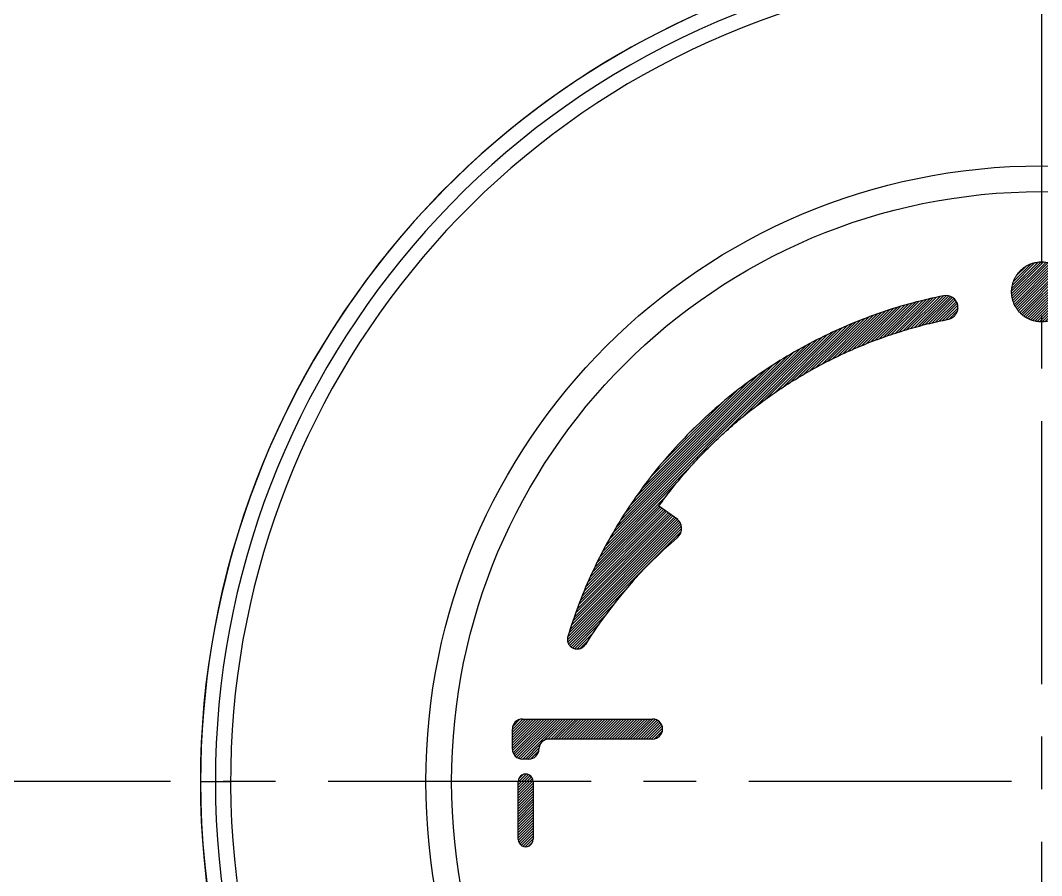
# Model space of a CAD drawing. Extents: x 9929 to 10523, y -3370 to -2950.
# Drawn here: x 10081.14 to 10115.14, y -3250.07 to -3221.61 of the extents above; entities that cross this region are included whole.
import ezdxf

# ---------------------------------------------------------------- set-up
doc = ezdxf.new("R2010")
doc.units = 0
doc.header["$LTSCALE"] = 7
doc.header["$MEASUREMENT"] = 0
doc.linetypes.add('CENTER', pattern=[2, 1.25, -0.25, 0.25, -0.25])
doc.layers.get('0').update_dxf_attribs({"color": 2, "linetype": 'CONTINUOUS'})
for name, color, linetype in [('CL', 1, 'CENTER'), ('D', 2, 'CONTINUOUS'), ('DWG', 7, 'CONTINUOUS')]:
    doc.layers.add(name, color=color, linetype=linetype)
pattern_1 = [(45, (-5334.43833, 725.84483), (-0.04419417382, 0.04419417382), [])]

msp = doc.modelspace()

# ---------------------------------------------------------------- hatches: boundary and pattern name
at = {"layer": 'D'}
h = msp.add_hatch(dxfattribs=at)
h.set_pattern_fill('ANSI31', color=256, scale=0.5, style=0)
h.set_pattern_definition(pattern_1)
h.paths.add_polyline_path([(10116.137, -3230.643), (10116.137, -3230.621), (10116.136, -3230.598), (10116.135, -3230.576), (10116.133, -3230.553), (10116.131, -3230.53), (10116.128, -3230.507), (10116.124, -3230.484), (10116.12, -3230.461), (10116.116, -3230.438), (10116.111, -3230.415), (10116.105, -3230.391), (10116.099, -3230.368), (10116.092, -3230.345), (10116.084, -3230.321), (10116.076, -3230.298), (10116.067, -3230.275), (10116.057, -3230.252), (10116.047, -3230.229), (10116.037, -3230.206), (10116.025, -3230.184), (10116.013, -3230.161), (10116.001, -3230.139), (10115.988, -3230.117), (10115.974, -3230.096), (10115.96, -3230.075), (10115.945, -3230.054), (10115.929, -3230.033), (10115.913, -3230.013), (10115.897, -3229.993), (10115.88, -3229.974), (10115.862, -3229.955), (10115.844, -3229.936), (10115.826, -3229.918), (10115.807, -3229.9), (10115.787, -3229.883), (10115.767, -3229.867), (10115.747, -3229.851), (10115.727, -3229.835), (10115.706, -3229.82), (10115.684, -3229.806), (10115.663, -3229.792), (10115.641, -3229.779), (10115.619, -3229.767), (10115.596, -3229.755), (10115.574, -3229.743), (10115.551, -3229.733), (10115.528, -3229.723), (10115.505, -3229.713), (10115.482, -3229.704), (10115.459, -3229.696), (10115.436, -3229.689), (10115.412, -3229.682), (10115.389, -3229.675), (10115.366, -3229.67), (10115.342, -3229.664), (10115.319, -3229.66), (10115.296, -3229.656), (10115.273, -3229.652), (10115.25, -3229.649), (10115.227, -3229.647), (10115.204, -3229.645), (10115.182, -3229.644), (10115.159, -3229.643), (10115.137, -3229.643), (10115.115, -3229.643), (10115.093, -3229.644), (10115.07, -3229.645), (10115.047, -3229.647), (10115.024, -3229.649), (10115.001, -3229.652), (10114.978, -3229.656), (10114.955, -3229.66), (10114.932, -3229.664), (10114.909, -3229.67), (10114.885, -3229.675), (10114.862, -3229.682), (10114.839, -3229.689), (10114.815, -3229.696), (10114.792, -3229.704), (10114.769, -3229.713), (10114.746, -3229.723), (10114.723, -3229.733), (10114.7, -3229.743), (10114.678, -3229.755), (10114.655, -3229.767), (10114.633, -3229.779), (10114.611, -3229.792), (10114.59, -3229.806), (10114.569, -3229.82), (10114.548, -3229.835), (10114.527, -3229.851), (10114.507, -3229.867), (10114.487, -3229.883), (10114.468, -3229.9), (10114.449, -3229.918), (10114.43, -3229.936), (10114.412, -3229.955), (10114.394, -3229.974), (10114.377, -3229.993), (10114.361, -3230.013), (10114.345, -3230.033), (10114.329, -3230.054), (10114.314, -3230.075), (10114.3, -3230.096), (10114.286, -3230.117), (10114.273, -3230.139), (10114.261, -3230.161), (10114.249, -3230.184), (10114.238, -3230.206), (10114.227, -3230.229), (10114.217, -3230.252), (10114.207, -3230.275), (10114.199, -3230.298), (10114.19, -3230.321), (10114.183, -3230.345), (10114.176, -3230.368), (10114.169, -3230.391), (10114.164, -3230.415), (10114.158, -3230.438), (10114.154, -3230.461), (10114.15, -3230.484), (10114.146, -3230.507), (10114.143, -3230.53), (10114.141, -3230.553), (10114.139, -3230.576), (10114.138, -3230.598), (10114.137, -3230.621), (10114.137, -3230.643), (10114.137, -3230.665), (10114.138, -3230.688), (10114.139, -3230.71), (10114.141, -3230.733), (10114.143, -3230.756), (10114.146, -3230.779), (10114.15, -3230.802), (10114.154, -3230.825), (10114.158, -3230.848), (10114.164, -3230.872), (10114.169, -3230.895), (10114.176, -3230.918), (10114.183, -3230.942), (10114.19, -3230.965), (10114.199, -3230.988), (10114.207, -3231.011), (10114.217, -3231.034), (10114.227, -3231.057), (10114.238, -3231.08), (10114.249, -3231.102), (10114.261, -3231.125), (10114.273, -3231.147), (10114.286, -3231.169), (10114.3, -3231.19), (10114.314, -3231.212), (10114.329, -3231.233), (10114.345, -3231.253), (10114.361, -3231.273), (10114.377, -3231.293), (10114.394, -3231.313), (10114.412, -3231.332), (10114.43, -3231.35), (10114.449, -3231.368), (10114.468, -3231.386), (10114.487, -3231.403), (10114.507, -3231.419), (10114.527, -3231.435), (10114.548, -3231.451), (10114.569, -3231.466), (10114.59, -3231.48), (10114.611, -3231.494), (10114.633, -3231.507), (10114.655, -3231.519), (10114.678, -3231.531), (10114.7, -3231.543), (10114.723, -3231.553), (10114.746, -3231.563), (10114.769, -3231.573), (10114.792, -3231.582), (10114.815, -3231.59), (10114.839, -3231.597), (10114.862, -3231.604), (10114.885, -3231.611), (10114.909, -3231.617), (10114.932, -3231.622), (10114.955, -3231.626), (10114.978, -3231.63), (10115.001, -3231.634), (10115.024, -3231.637), (10115.047, -3231.639), (10115.07, -3231.641), (10115.093, -3231.642), (10115.115, -3231.643), (10115.137, -3231.643), (10115.159, -3231.643), (10115.182, -3231.642), (10115.204, -3231.641), (10115.227, -3231.639), (10115.25, -3231.637), (10115.273, -3231.634), (10115.296, -3231.63), (10115.319, -3231.626), (10115.342, -3231.622), (10115.366, -3231.617), (10115.389, -3231.611), (10115.412, -3231.604), (10115.436, -3231.597), (10115.459, -3231.59), (10115.482, -3231.582), (10115.505, -3231.573), (10115.528, -3231.563), (10115.551, -3231.553), (10115.574, -3231.543), (10115.596, -3231.531), (10115.619, -3231.519), (10115.641, -3231.507), (10115.663, -3231.494), (10115.684, -3231.48), (10115.706, -3231.466), (10115.727, -3231.451), (10115.747, -3231.435), (10115.767, -3231.419), (10115.787, -3231.403), (10115.807, -3231.386), (10115.826, -3231.368), (10115.844, -3231.35), (10115.862, -3231.332), (10115.88, -3231.313), (10115.897, -3231.293), (10115.913, -3231.273), (10115.929, -3231.253), (10115.945, -3231.233), (10115.96, -3231.212), (10115.974, -3231.19), (10115.988, -3231.169), (10116.001, -3231.147), (10116.013, -3231.125), (10116.025, -3231.102), (10116.037, -3231.08), (10116.047, -3231.057), (10116.057, -3231.034), (10116.067, -3231.011), (10116.076, -3230.988), (10116.084, -3230.965), (10116.092, -3230.942), (10116.099, -3230.918), (10116.105, -3230.895), (10116.111, -3230.872), (10116.116, -3230.848), (10116.12, -3230.825), (10116.124, -3230.802), (10116.128, -3230.779), (10116.131, -3230.756), (10116.133, -3230.733), (10116.135, -3230.71), (10116.136, -3230.688), (10116.137, -3230.665)], flags=0)
h = msp.add_hatch(dxfattribs=at)
h.set_pattern_fill('ANSI31', color=256, scale=0.5, style=0)
h.set_pattern_definition(pattern_1)
h.paths.add_polyline_path([(10102.982, -3238.188), (10102.991, -3238.194), (10102.999, -3238.201), (10103.008, -3238.208), (10103.017, -3238.215), (10103.025, -3238.223), (10103.033, -3238.231), (10103.041, -3238.239), (10103.049, -3238.247), (10103.056, -3238.256), (10103.064, -3238.264), (10103.071, -3238.273), (10103.078, -3238.283), (10103.084, -3238.292), (10103.091, -3238.302), (10103.097, -3238.312), (10103.102, -3238.322), (10103.108, -3238.332), (10103.113, -3238.342), (10103.118, -3238.353), (10103.122, -3238.364), (10103.127, -3238.374), (10103.131, -3238.385), (10103.134, -3238.396), (10103.137, -3238.407), (10103.14, -3238.418), (10103.143, -3238.429), (10103.145, -3238.44), (10103.147, -3238.451), (10103.149, -3238.462), (10103.15, -3238.473), (10103.151, -3238.485), (10103.152, -3238.496), (10103.152, -3238.507), (10103.152, -3238.518), (10103.152, -3238.529), (10103.152, -3238.54), (10103.151, -3238.551), (10103.149, -3238.562), (10103.148, -3238.574), (10103.146, -3238.585), (10103.144, -3238.596), (10103.142, -3238.607), (10103.139, -3238.619), (10103.136, -3238.63), (10103.132, -3238.641), (10103.128, -3238.652), (10103.124, -3238.663), (10103.12, -3238.673), (10103.115, -3238.684), (10103.11, -3238.694), (10103.105, -3238.704), (10103.099, -3238.715), (10103.093, -3238.724), (10103.087, -3238.734), (10103.081, -3238.744), (10103.074, -3238.753), (10103.067, -3238.762), (10103.06, -3238.771), (10103.053, -3238.78), (10103.045, -3238.788), (10103.037, -3238.796), (10103.029, -3238.804), (10103.021, -3238.811), (10103.013, -3238.819), (10102.792, -3239.012), (10102.574, -3239.21), (10102.36, -3239.412), (10102.15, -3239.618), (10101.943, -3239.829), (10101.74, -3240.043), (10101.541, -3240.261), (10101.346, -3240.483), (10101.156, -3240.708), (10100.97, -3240.937), (10100.788, -3241.17), (10100.61, -3241.405), (10100.438, -3241.644), (10100.269, -3241.886), (10100.106, -3242.13), (10099.947, -3242.378), (10099.944, -3242.383), (10099.94, -3242.389), (10099.936, -3242.395), (10099.932, -3242.4), (10099.928, -3242.406), (10099.923, -3242.411), (10099.919, -3242.416), (10099.914, -3242.422), (10099.909, -3242.427), (10099.905, -3242.432), (10099.899, -3242.437), (10099.894, -3242.442), (10099.889, -3242.447), (10099.883, -3242.452), (10099.878, -3242.457), (10099.872, -3242.461), (10099.866, -3242.466), (10099.86, -3242.47), (10099.854, -3242.474), (10099.848, -3242.478), (10099.841, -3242.482), (10099.835, -3242.486), (10099.828, -3242.49), (10099.822, -3242.494), (10099.815, -3242.497), (10099.808, -3242.5), (10099.801, -3242.503), (10099.794, -3242.506), (10099.787, -3242.509), (10099.78, -3242.512), (10099.772, -3242.514), (10099.765, -3242.516), (10099.758, -3242.518), (10099.75, -3242.52), (10099.743, -3242.522), (10099.736, -3242.524), (10099.728, -3242.525), (10099.72, -3242.526), (10099.713, -3242.527), (10099.705, -3242.528), (10099.698, -3242.529), (10099.69, -3242.529), (10099.683, -3242.53), (10099.675, -3242.53), (10099.668, -3242.53), (10099.66, -3242.53), (10099.653, -3242.529), (10099.646, -3242.529), (10099.638, -3242.528), (10099.631, -3242.527), (10099.624, -3242.526), (10099.617, -3242.525), (10099.609, -3242.524), (10099.602, -3242.522), (10099.595, -3242.521), (10099.589, -3242.519), (10099.582, -3242.517), (10099.575, -3242.515), (10099.568, -3242.513), (10099.562, -3242.511), (10099.555, -3242.508), (10099.549, -3242.506), (10099.543, -3242.503), (10099.537, -3242.5), (10099.531, -3242.498), (10099.525, -3242.495), (10099.518, -3242.491), (10099.512, -3242.488), (10099.506, -3242.485), (10099.5, -3242.481), (10099.495, -3242.477), (10099.489, -3242.473), (10099.483, -3242.469), (10099.477, -3242.465), (10099.471, -3242.461), (10099.466, -3242.456), (10099.46, -3242.452), (10099.455, -3242.447), (10099.449, -3242.442), (10099.444, -3242.437), (10099.439, -3242.431), (10099.434, -3242.426), (10099.429, -3242.421), (10099.424, -3242.415), (10099.419, -3242.409), (10099.414, -3242.403), (10099.41, -3242.397), (10099.405, -3242.391), (10099.401, -3242.385), (10099.397, -3242.378), (10099.393, -3242.372), (10099.389, -3242.365), (10099.385, -3242.359), (10099.382, -3242.352), (10099.379, -3242.345), (10099.375, -3242.338), (10099.372, -3242.331), (10099.369, -3242.324), (10099.367, -3242.317), (10099.364, -3242.31), (10099.362, -3242.302), (10099.36, -3242.295), (10099.358, -3242.288), (10099.356, -3242.28), (10099.354, -3242.273), (10099.352, -3242.266), (10099.351, -3242.258), (10099.35, -3242.251), (10099.349, -3242.243), (10099.348, -3242.236), (10099.348, -3242.228), (10099.347, -3242.221), (10099.347, -3242.214), (10099.347, -3242.206), (10099.347, -3242.199), (10099.347, -3242.192), (10099.347, -3242.185), (10099.348, -3242.177), (10099.349, -3242.17), (10099.349, -3242.163), (10099.35, -3242.156), (10099.351, -3242.149), (10099.353, -3242.142), (10099.354, -3242.136), (10099.356, -3242.129), (10099.357, -3242.122), (10099.359, -3242.116), (10099.361, -3242.109), (10099.524, -3241.605), (10099.705, -3241.102), (10099.904, -3240.602), (10100.121, -3240.104), (10100.356, -3239.611), (10100.608, -3239.123), (10100.878, -3238.64), (10101.166, -3238.165), (10101.471, -3237.697), (10101.793, -3237.238), (10102.132, -3236.789), (10102.487, -3236.35), (10102.857, -3235.923), (10103.243, -3235.508), (10103.643, -3235.105), (10104.057, -3234.717), (10104.484, -3234.343), (10104.923, -3233.984), (10105.374, -3233.641), (10105.836, -3233.315), (10106.307, -3233.004), (10106.788, -3232.712), (10107.276, -3232.436), (10107.771, -3232.178), (10108.273, -3231.939), (10108.779, -3231.717), (10109.29, -3231.514), (10109.804, -3231.329), (10110.32, -3231.162), (10110.838, -3231.013), (10111.356, -3230.882), (10111.874, -3230.769), (10111.883, -3230.767), (10111.892, -3230.766), (10111.901, -3230.765), (10111.91, -3230.763), (10111.919, -3230.763), (10111.928, -3230.762), (10111.937, -3230.761), (10111.947, -3230.761), (10111.956, -3230.761), (10111.966, -3230.761), (10111.975, -3230.762), (10111.985, -3230.762), (10111.995, -3230.763), (10112.004, -3230.764), (10112.014, -3230.766), (10112.024, -3230.767), (10112.034, -3230.769), (10112.043, -3230.771), (10112.053, -3230.774), (10112.063, -3230.776), (10112.073, -3230.779), (10112.082, -3230.782), (10112.092, -3230.786), (10112.101, -3230.79), (10112.111, -3230.794), (10112.12, -3230.798), (10112.13, -3230.802), (10112.139, -3230.807), (10112.148, -3230.812), (10112.157, -3230.817), (10112.166, -3230.822), (10112.174, -3230.828), (10112.183, -3230.834), (10112.191, -3230.84), (10112.2, -3230.846), (10112.208, -3230.852), (10112.216, -3230.859), (10112.223, -3230.866), (10112.231, -3230.873), (10112.238, -3230.88), (10112.245, -3230.888), (10112.252, -3230.895), (10112.259, -3230.903), (10112.265, -3230.911), (10112.271, -3230.919), (10112.277, -3230.927), (10112.283, -3230.935), (10112.289, -3230.943), (10112.294, -3230.952), (10112.299, -3230.96), (10112.304, -3230.969), (10112.308, -3230.977), (10112.313, -3230.986), (10112.317, -3230.994), (10112.321, -3231.003), (10112.324, -3231.012), (10112.328, -3231.021), (10112.331, -3231.029), (10112.334, -3231.038), (10112.337, -3231.047), (10112.339, -3231.056), (10112.341, -3231.065), (10112.343, -3231.073), (10112.345, -3231.082), (10112.347, -3231.091), (10112.348, -3231.1), (10112.35, -3231.108), (10112.351, -3231.117), (10112.352, -3231.127), (10112.352, -3231.136), (10112.353, -3231.145), (10112.353, -3231.155), (10112.353, -3231.164), (10112.353, -3231.174), (10112.353, -3231.183), (10112.352, -3231.193), (10112.351, -3231.203), (10112.35, -3231.212), (10112.348, -3231.222), (10112.347, -3231.232), (10112.345, -3231.242), (10112.343, -3231.251), (10112.34, -3231.261), (10112.338, -3231.271), (10112.335, -3231.281), (10112.332, -3231.29), (10112.328, -3231.3), (10112.325, -3231.309), (10112.321, -3231.319), (10112.317, -3231.328), (10112.312, -3231.338), (10112.307, -3231.347), (10112.302, -3231.356), (10112.297, -3231.365), (10112.292, -3231.374), (10112.286, -3231.382), (10112.28, -3231.391), (10112.274, -3231.399), (10112.268, -3231.408), (10112.262, -3231.416), (10112.255, -3231.423), (10112.248, -3231.431), (10112.241, -3231.439), (10112.234, -3231.446), (10112.227, -3231.453), (10112.219, -3231.46), (10112.211, -3231.467), (10112.203, -3231.473), (10112.196, -3231.479), (10112.187, -3231.485), (10112.179, -3231.491), (10112.171, -3231.497), (10112.163, -3231.502), (10112.154, -3231.507), (10112.146, -3231.512), (10112.137, -3231.516), (10112.128, -3231.521), (10112.12, -3231.525), (10112.111, -3231.529), (10112.102, -3231.532), (10112.094, -3231.536), (10112.085, -3231.539), (10112.076, -3231.542), (10112.067, -3231.544), (10112.058, -3231.547), (10112.05, -3231.549), (10112.041, -3231.551), (10112.032, -3231.553), (10111.681, -3231.628), (10111.33, -3231.712), (10110.98, -3231.804), (10110.63, -3231.904), (10110.282, -3232.013), (10109.936, -3232.13), (10109.591, -3232.255), (10109.249, -3232.389), (10108.909, -3232.531), (10108.572, -3232.682), (10108.238, -3232.84), (10107.907, -3233.007), (10107.58, -3233.182), (10107.257, -3233.364), (10106.938, -3233.554), (10106.624, -3233.752), (10106.314, -3233.957), (10106.009, -3234.169), (10105.71, -3234.388), (10105.416, -3234.615), (10105.128, -3234.847), (10104.846, -3235.086), (10104.57, -3235.332), (10104.3, -3235.583), (10104.037, -3235.84), (10103.781, -3236.102), (10103.532, -3236.369), (10103.289, -3236.642), (10103.054, -3236.919), (10102.826, -3237.2), (10102.605, -3237.486), (10102.392, -3237.775)], flags=0)
h = msp.add_hatch(dxfattribs=at)
h.set_pattern_fill('ANSI31', color=256, scale=0.5, style=0)
h.set_pattern_definition(pattern_1)
h.paths.add_polyline_path([(10102.184, -3245.526), (10098.734, -3245.526), (10098.726, -3245.527), (10098.718, -3245.527), (10098.71, -3245.527), (10098.701, -3245.528), (10098.693, -3245.529), (10098.685, -3245.53), (10098.677, -3245.531), (10098.669, -3245.533), (10098.661, -3245.534), (10098.653, -3245.536), (10098.645, -3245.538), (10098.637, -3245.541), (10098.629, -3245.543), (10098.622, -3245.546), (10098.614, -3245.549), (10098.606, -3245.552), (10098.598, -3245.555), (10098.591, -3245.559), (10098.583, -3245.562), (10098.576, -3245.566), (10098.569, -3245.57), (10098.562, -3245.574), (10098.555, -3245.578), (10098.548, -3245.583), (10098.541, -3245.588), (10098.535, -3245.592), (10098.528, -3245.597), (10098.522, -3245.602), (10098.516, -3245.608), (10098.51, -3245.613), (10098.504, -3245.618), (10098.498, -3245.624), (10098.492, -3245.63), (10098.487, -3245.636), (10098.482, -3245.642), (10098.476, -3245.648), (10098.471, -3245.654), (10098.466, -3245.661), (10098.461, -3245.667), (10098.457, -3245.674), (10098.452, -3245.681), (10098.448, -3245.688), (10098.444, -3245.695), (10098.44, -3245.702), (10098.436, -3245.71), (10098.432, -3245.717), (10098.429, -3245.725), (10098.426, -3245.732), (10098.423, -3245.74), (10098.42, -3245.748), (10098.417, -3245.755), (10098.415, -3245.763), (10098.412, -3245.771), (10098.41, -3245.779), (10098.408, -3245.787), (10098.407, -3245.795), (10098.405, -3245.803), (10098.404, -3245.811), (10098.403, -3245.82), (10098.402, -3245.828), (10098.401, -3245.836), (10098.401, -3245.844), (10098.4, -3245.852), (10098.4, -3245.86), (10098.4, -3245.868), (10098.4, -3245.876), (10098.399, -3245.884), (10098.399, -3245.892), (10098.398, -3245.9), (10098.397, -3245.908), (10098.395, -3245.916), (10098.394, -3245.924), (10098.392, -3245.932), (10098.39, -3245.94), (10098.388, -3245.948), (10098.386, -3245.956), (10098.384, -3245.964), (10098.381, -3245.972), (10098.378, -3245.98), (10098.375, -3245.987), (10098.372, -3245.995), (10098.368, -3246.002), (10098.365, -3246.01), (10098.361, -3246.017), (10098.357, -3246.024), (10098.353, -3246.032), (10098.348, -3246.039), (10098.344, -3246.045), (10098.339, -3246.052), (10098.334, -3246.059), (10098.329, -3246.065), (10098.324, -3246.072), (10098.319, -3246.078), (10098.314, -3246.084), (10098.308, -3246.09), (10098.303, -3246.095), (10098.297, -3246.101), (10098.291, -3246.106), (10098.285, -3246.112), (10098.279, -3246.117), (10098.273, -3246.122), (10098.266, -3246.127), (10098.259, -3246.132), (10098.253, -3246.137), (10098.246, -3246.141), (10098.239, -3246.145), (10098.232, -3246.15), (10098.224, -3246.154), (10098.217, -3246.157), (10098.21, -3246.161), (10098.202, -3246.164), (10098.195, -3246.168), (10098.187, -3246.171), (10098.179, -3246.174), (10098.171, -3246.176), (10098.163, -3246.179), (10098.155, -3246.181), (10098.147, -3246.183), (10098.139, -3246.185), (10098.131, -3246.187), (10098.123, -3246.188), (10098.115, -3246.19), (10098.107, -3246.191), (10098.099, -3246.192), (10098.091, -3246.192), (10098.083, -3246.193), (10098.075, -3246.193), (10098.067, -3246.193), (10097.85, -3246.193), (10097.842, -3246.193), (10097.834, -3246.193), (10097.826, -3246.192), (10097.818, -3246.192), (10097.81, -3246.191), (10097.802, -3246.19), (10097.794, -3246.188), (10097.786, -3246.187), (10097.778, -3246.185), (10097.77, -3246.183), (10097.762, -3246.181), (10097.754, -3246.179), (10097.746, -3246.176), (10097.738, -3246.174), (10097.73, -3246.171), (10097.723, -3246.168), (10097.715, -3246.164), (10097.708, -3246.161), (10097.7, -3246.157), (10097.693, -3246.154), (10097.686, -3246.15), (10097.678, -3246.145), (10097.671, -3246.141), (10097.665, -3246.137), (10097.658, -3246.132), (10097.651, -3246.127), (10097.645, -3246.122), (10097.638, -3246.117), (10097.632, -3246.112), (10097.626, -3246.106), (10097.62, -3246.101), (10097.615, -3246.095), (10097.609, -3246.09), (10097.604, -3246.084), (10097.598, -3246.078), (10097.593, -3246.072), (10097.588, -3246.065), (10097.583, -3246.059), (10097.578, -3246.052), (10097.573, -3246.045), (10097.569, -3246.039), (10097.565, -3246.032), (10097.56, -3246.024), (10097.556, -3246.017), (10097.553, -3246.01), (10097.549, -3246.002), (10097.546, -3245.995), (10097.542, -3245.987), (10097.539, -3245.98), (10097.536, -3245.972), (10097.534, -3245.964), (10097.531, -3245.956), (10097.529, -3245.948), (10097.527, -3245.94), (10097.525, -3245.932), (10097.523, -3245.924), (10097.522, -3245.916), (10097.52, -3245.908), (10097.519, -3245.9), (10097.518, -3245.892), (10097.518, -3245.884), (10097.517, -3245.876), (10097.517, -3245.868), (10097.517, -3245.86), (10097.517, -3245.193), (10097.517, -3245.185), (10097.517, -3245.177), (10097.518, -3245.169), (10097.518, -3245.161), (10097.519, -3245.153), (10097.52, -3245.145), (10097.522, -3245.137), (10097.523, -3245.129), (10097.525, -3245.121), (10097.527, -3245.113), (10097.529, -3245.105), (10097.531, -3245.097), (10097.534, -3245.089), (10097.536, -3245.081), (10097.539, -3245.073), (10097.542, -3245.066), (10097.546, -3245.058), (10097.549, -3245.05), (10097.553, -3245.043), (10097.556, -3245.036), (10097.56, -3245.028), (10097.565, -3245.021), (10097.569, -3245.014), (10097.573, -3245.007), (10097.578, -3245.001), (10097.583, -3244.994), (10097.588, -3244.988), (10097.593, -3244.981), (10097.598, -3244.975), (10097.604, -3244.969), (10097.609, -3244.963), (10097.615, -3244.957), (10097.62, -3244.952), (10097.626, -3244.946), (10097.632, -3244.941), (10097.638, -3244.936), (10097.645, -3244.931), (10097.651, -3244.926), (10097.658, -3244.921), (10097.665, -3244.916), (10097.671, -3244.912), (10097.678, -3244.907), (10097.686, -3244.903), (10097.693, -3244.899), (10097.7, -3244.895), (10097.708, -3244.892), (10097.715, -3244.888), (10097.723, -3244.885), (10097.73, -3244.882), (10097.738, -3244.879), (10097.746, -3244.876), (10097.754, -3244.874), (10097.762, -3244.872), (10097.77, -3244.87), (10097.778, -3244.868), (10097.786, -3244.866), (10097.794, -3244.865), (10097.802, -3244.863), (10097.81, -3244.862), (10097.818, -3244.861), (10097.826, -3244.861), (10097.834, -3244.86), (10097.842, -3244.86), (10097.85, -3244.86), (10102.184, -3244.86), (10102.192, -3244.86), (10102.2, -3244.86), (10102.208, -3244.861), (10102.216, -3244.861), (10102.224, -3244.862), (10102.232, -3244.863), (10102.24, -3244.865), (10102.248, -3244.866), (10102.256, -3244.868), (10102.264, -3244.87), (10102.272, -3244.872), (10102.28, -3244.874), (10102.288, -3244.876), (10102.296, -3244.879), (10102.303, -3244.882), (10102.311, -3244.885), (10102.319, -3244.888), (10102.326, -3244.892), (10102.334, -3244.895), (10102.341, -3244.899), (10102.348, -3244.903), (10102.355, -3244.907), (10102.362, -3244.912), (10102.369, -3244.916), (10102.376, -3244.921), (10102.383, -3244.926), (10102.389, -3244.931), (10102.395, -3244.936), (10102.402, -3244.941), (10102.408, -3244.946), (10102.414, -3244.952), (10102.419, -3244.957), (10102.425, -3244.963), (10102.43, -3244.969), (10102.436, -3244.975), (10102.441, -3244.981), (10102.446, -3244.988), (10102.451, -3244.994), (10102.456, -3245.001), (10102.46, -3245.007), (10102.465, -3245.014), (10102.469, -3245.021), (10102.473, -3245.028), (10102.477, -3245.036), (10102.481, -3245.043), (10102.485, -3245.05), (10102.488, -3245.058), (10102.492, -3245.066), (10102.495, -3245.073), (10102.498, -3245.081), (10102.5, -3245.089), (10102.503, -3245.097), (10102.505, -3245.105), (10102.507, -3245.113), (10102.509, -3245.121), (10102.511, -3245.129), (10102.512, -3245.137), (10102.513, -3245.145), (10102.515, -3245.153), (10102.515, -3245.161), (10102.516, -3245.169), (10102.517, -3245.177), (10102.517, -3245.185), (10102.517, -3245.193), (10102.517, -3245.201), (10102.517, -3245.209), (10102.516, -3245.217), (10102.515, -3245.225), (10102.515, -3245.233), (10102.513, -3245.241), (10102.512, -3245.249), (10102.511, -3245.257), (10102.509, -3245.266), (10102.507, -3245.274), (10102.505, -3245.282), (10102.503, -3245.289), (10102.5, -3245.297), (10102.498, -3245.305), (10102.495, -3245.313), (10102.492, -3245.321), (10102.488, -3245.328), (10102.485, -3245.336), (10102.481, -3245.343), (10102.477, -3245.351), (10102.473, -3245.358), (10102.469, -3245.365), (10102.465, -3245.372), (10102.46, -3245.379), (10102.456, -3245.386), (10102.451, -3245.392), (10102.446, -3245.399), (10102.441, -3245.405), (10102.436, -3245.411), (10102.43, -3245.417), (10102.425, -3245.423), (10102.419, -3245.429), (10102.414, -3245.434), (10102.408, -3245.44), (10102.402, -3245.445), (10102.395, -3245.45), (10102.389, -3245.455), (10102.383, -3245.46), (10102.376, -3245.465), (10102.369, -3245.47), (10102.362, -3245.474), (10102.355, -3245.479), (10102.348, -3245.483), (10102.341, -3245.487), (10102.334, -3245.491), (10102.326, -3245.494), (10102.319, -3245.498), (10102.311, -3245.501), (10102.303, -3245.504), (10102.296, -3245.507), (10102.288, -3245.51), (10102.28, -3245.512), (10102.272, -3245.514), (10102.264, -3245.517), (10102.256, -3245.518), (10102.248, -3245.52), (10102.24, -3245.522), (10102.232, -3245.523), (10102.224, -3245.524), (10102.216, -3245.525), (10102.208, -3245.526), (10102.2, -3245.526), (10102.192, -3245.526)], flags=0)
h = msp.add_hatch(dxfattribs=at)
h.set_pattern_fill('ANSI31', color=256, scale=0.5, style=0)
h.set_pattern_definition(pattern_1)
h.paths.add_polyline_path([(10098.209, -3246.943), (10098.209, -3248.86), (10098.209, -3248.865), (10098.208, -3248.871), (10098.208, -3248.877), (10098.208, -3248.882), (10098.207, -3248.888), (10098.206, -3248.894), (10098.205, -3248.899), (10098.204, -3248.905), (10098.203, -3248.911), (10098.202, -3248.917), (10098.201, -3248.923), (10098.199, -3248.929), (10098.197, -3248.934), (10098.195, -3248.94), (10098.193, -3248.946), (10098.191, -3248.952), (10098.189, -3248.958), (10098.186, -3248.963), (10098.184, -3248.969), (10098.181, -3248.975), (10098.178, -3248.98), (10098.175, -3248.986), (10098.171, -3248.991), (10098.168, -3248.997), (10098.164, -3249.002), (10098.161, -3249.007), (10098.157, -3249.012), (10098.153, -3249.017), (10098.149, -3249.022), (10098.144, -3249.027), (10098.14, -3249.032), (10098.135, -3249.037), (10098.131, -3249.041), (10098.126, -3249.045), (10098.121, -3249.05), (10098.116, -3249.054), (10098.111, -3249.058), (10098.106, -3249.062), (10098.101, -3249.065), (10098.095, -3249.069), (10098.09, -3249.072), (10098.085, -3249.076), (10098.079, -3249.079), (10098.073, -3249.082), (10098.068, -3249.085), (10098.062, -3249.087), (10098.056, -3249.09), (10098.051, -3249.092), (10098.045, -3249.094), (10098.039, -3249.096), (10098.033, -3249.098), (10098.027, -3249.1), (10098.022, -3249.102), (10098.016, -3249.103), (10098.01, -3249.104), (10098.004, -3249.106), (10097.998, -3249.107), (10097.993, -3249.107), (10097.987, -3249.108), (10097.981, -3249.109), (10097.975, -3249.109), (10097.97, -3249.109), (10097.964, -3249.11), (10097.959, -3249.11), (10097.953, -3249.11), (10097.947, -3249.109), (10097.942, -3249.109), (10097.936, -3249.109), (10097.93, -3249.108), (10097.925, -3249.107), (10097.919, -3249.107), (10097.913, -3249.106), (10097.907, -3249.104), (10097.901, -3249.103), (10097.896, -3249.102), (10097.89, -3249.1), (10097.884, -3249.098), (10097.878, -3249.096), (10097.872, -3249.094), (10097.867, -3249.092), (10097.861, -3249.09), (10097.855, -3249.087), (10097.849, -3249.085), (10097.844, -3249.082), (10097.838, -3249.079), (10097.833, -3249.076), (10097.827, -3249.072), (10097.822, -3249.069), (10097.816, -3249.065), (10097.811, -3249.062), (10097.806, -3249.058), (10097.801, -3249.054), (10097.796, -3249.05), (10097.791, -3249.045), (10097.786, -3249.041), (10097.782, -3249.037), (10097.777, -3249.032), (10097.773, -3249.027), (10097.769, -3249.022), (10097.765, -3249.017), (10097.761, -3249.012), (10097.757, -3249.007), (10097.753, -3249.002), (10097.749, -3248.997), (10097.746, -3248.991), (10097.743, -3248.986), (10097.74, -3248.98), (10097.737, -3248.975), (10097.734, -3248.969), (10097.731, -3248.963), (10097.729, -3248.958), (10097.726, -3248.952), (10097.724, -3248.946), (10097.722, -3248.94), (10097.72, -3248.934), (10097.718, -3248.929), (10097.717, -3248.923), (10097.715, -3248.917), (10097.714, -3248.911), (10097.713, -3248.905), (10097.712, -3248.899), (10097.711, -3248.894), (10097.71, -3248.888), (10097.71, -3248.882), (10097.709, -3248.877), (10097.709, -3248.871), (10097.709, -3248.865), (10097.709, -3248.86), (10097.709, -3246.943), (10097.709, -3246.938), (10097.709, -3246.932), (10097.709, -3246.926), (10097.71, -3246.921), (10097.71, -3246.915), (10097.711, -3246.909), (10097.712, -3246.903), (10097.713, -3246.898), (10097.714, -3246.892), (10097.715, -3246.886), (10097.717, -3246.88), (10097.718, -3246.874), (10097.72, -3246.868), (10097.722, -3246.863), (10097.724, -3246.857), (10097.726, -3246.851), (10097.729, -3246.845), (10097.731, -3246.84), (10097.734, -3246.834), (10097.737, -3246.828), (10097.74, -3246.823), (10097.743, -3246.817), (10097.746, -3246.812), (10097.749, -3246.806), (10097.753, -3246.801), (10097.757, -3246.796), (10097.761, -3246.791), (10097.765, -3246.786), (10097.769, -3246.781), (10097.773, -3246.776), (10097.777, -3246.771), (10097.782, -3246.766), (10097.786, -3246.762), (10097.791, -3246.757), (10097.796, -3246.753), (10097.801, -3246.749), (10097.806, -3246.745), (10097.811, -3246.741), (10097.816, -3246.737), (10097.822, -3246.734), (10097.827, -3246.73), (10097.833, -3246.727), (10097.838, -3246.724), (10097.844, -3246.721), (10097.849, -3246.718), (10097.855, -3246.716), (10097.861, -3246.713), (10097.867, -3246.711), (10097.872, -3246.708), (10097.878, -3246.706), (10097.884, -3246.704), (10097.89, -3246.703), (10097.896, -3246.701), (10097.901, -3246.7), (10097.907, -3246.698), (10097.913, -3246.697), (10097.919, -3246.696), (10097.925, -3246.695), (10097.93, -3246.695), (10097.936, -3246.694), (10097.942, -3246.694), (10097.947, -3246.693), (10097.953, -3246.693), (10097.959, -3246.693), (10097.964, -3246.693), (10097.97, -3246.693), (10097.975, -3246.694), (10097.981, -3246.694), (10097.987, -3246.695), (10097.993, -3246.695), (10097.998, -3246.696), (10098.004, -3246.697), (10098.01, -3246.698), (10098.016, -3246.7), (10098.022, -3246.701), (10098.027, -3246.703), (10098.033, -3246.704), (10098.039, -3246.706), (10098.045, -3246.708), (10098.051, -3246.711), (10098.056, -3246.713), (10098.062, -3246.716), (10098.068, -3246.718), (10098.073, -3246.721), (10098.079, -3246.724), (10098.085, -3246.727), (10098.09, -3246.73), (10098.095, -3246.734), (10098.101, -3246.737), (10098.106, -3246.741), (10098.111, -3246.745), (10098.116, -3246.749), (10098.121, -3246.753), (10098.126, -3246.757), (10098.131, -3246.762), (10098.135, -3246.766), (10098.14, -3246.771), (10098.144, -3246.776), (10098.149, -3246.781), (10098.153, -3246.786), (10098.157, -3246.791), (10098.161, -3246.796), (10098.164, -3246.801), (10098.168, -3246.806), (10098.171, -3246.812), (10098.175, -3246.817), (10098.178, -3246.823), (10098.181, -3246.828), (10098.184, -3246.834), (10098.186, -3246.84), (10098.189, -3246.845), (10098.191, -3246.851), (10098.193, -3246.857), (10098.195, -3246.863), (10098.197, -3246.868), (10098.199, -3246.874), (10098.201, -3246.88), (10098.202, -3246.886), (10098.203, -3246.892), (10098.204, -3246.898), (10098.205, -3246.903), (10098.206, -3246.909), (10098.207, -3246.915), (10098.208, -3246.921), (10098.208, -3246.926), (10098.208, -3246.932), (10098.209, -3246.938)], flags=0)

# ---------------------------------------------------------------- linework, layer by layer
at = {"color": 18, "linetype": 'Continuous'}
msp.add_line((10087.138, -3246.944), (10088.137, -3246.944), dxfattribs=at)
at = {"color": 7, "linetype": 'Continuous'}
for centre, radius in [((10115.135, -3246.945), 20.498), ((10115.133, -3246.944), 19.639)]:
    msp.add_circle(centre, radius, dxfattribs=at)
for centre, radius, start, end in [((10115.132, -3246.946), 28, 106.3112, 0.0004), ((10115.134, -3246.943), 27.998, 106.3092, 180.0026), ((10115.132, -3246.946), 27.5, 106.3112, 359.9984), ((10115.134, -3246.943), 26.998, 106.3092, 270.0038), ((10115.133, -3246.947), 27.997, 179.9953, 270.0056)]:
    msp.add_arc(centre, radius, start, end, dxfattribs=at)
at = {"layer": 'CL'}
for p, q in [((10115.135, -3178.945), (10115.135, -3316.892)), ((10268.135, -3246.945), (9962.135, -3246.945))]:
    msp.add_line(p, q, dxfattribs=at)
at = {"layer": 'D'}
for p, q in [((10097.85, -3244.86), (10102.184, -3244.86)), ((10097.517, -3245.86), (10097.517, -3245.193)), ((10102.184, -3245.526), (10098.734, -3245.526)), ((10098.067, -3246.193), (10097.85, -3246.193)), ((10097.709, -3248.86), (10097.709, -3246.943)), ((10098.209, -3246.943), (10098.209, -3248.86))]:
    msp.add_line(p, q, dxfattribs=at)
for centre, radius, start, end in [((10111.953, -3231.161), 0.4, 11.4064, 101.4062), ((10097.85, -3245.193), 0.333, 90, 180), ((10102.184, -3245.193), 0.333, 270, 90), ((10098.734, -3245.86), 0.333, 90, 180), ((10097.85, -3245.86), 0.333, 180, 270), ((10098.067, -3245.86), 0.333, 270, 0), ((10097.959, -3246.943), 0.25, 0.0003, 180.0003), ((10097.959, -3248.86), 0.25, 179.9997, 359.9997)]:
    msp.add_arc(centre, radius, start, end, dxfattribs=at)
msp.add_rational_spline([(10116.137, -3230.643), (10116.137, -3229.643), (10115.137, -3229.643), (10114.137, -3229.643), (10114.137, -3230.643), (10114.137, -3231.643), (10115.137, -3231.643), (10116.137, -3231.643), (10116.137, -3230.643)], [1, 0.707106781187, 1, 0.707106781187, 1, 0.707106781187, 1, 0.707106781187, 1], degree=2, knots=[0, 0, 0, 1.570796, 1.570796, 3.141593, 3.141593, 4.712389, 4.712389, 6.283185, 6.283185, 6.283185], dxfattribs=at)
msp.add_rational_spline([(10112.032, -3231.553), (10112.424, -3231.474), (10112.345, -3231.082)], [1, 0.70710800055, 1], degree=2, dxfattribs=at)
at = {"layer": 'DWG'}
msp.add_line((10103.025, -3238.218), (10102.392, -3237.775), dxfattribs=at)
for centre, radius, start, end in [((10102.752, -3238.515), 0.4, 310.6578, 55), ((10113.242, -3250.729), 15.7, 130.6578, 147.8643)]:
    msp.add_arc(centre, radius, start, end, dxfattribs=at)
for points, weights in [([(10111.874, -3230.769), (10102.24, -3232.713), (10099.361, -3242.109)], [1, 0.859142189948, 1]), ([(10102.392, -3237.775), (10105.991, -3232.772), (10112.032, -3231.553)], [1, 0.93085208834, 1]), ([(10099.361, -3242.109), (10099.278, -3242.382), (10099.537, -3242.5)], [1, 0.752130512952, 1]), ([(10099.537, -3242.5), (10099.796, -3242.619), (10099.947, -3242.378)], [1, 0.752130512952, 1])]:
    msp.add_rational_spline(points, weights, degree=2, dxfattribs=at)

doc.saveas('drawing.dxf')
